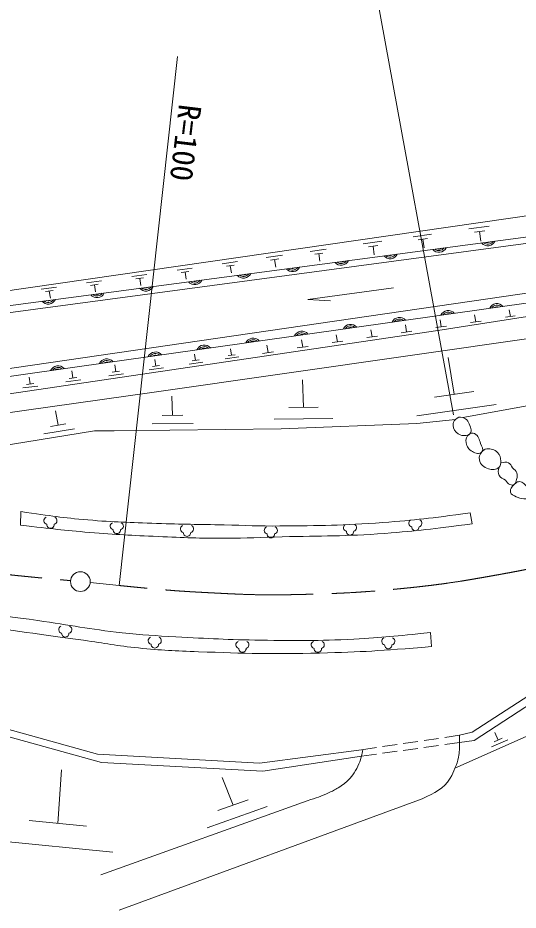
# Model space of a CAD drawing. Units: millimetres, scale not verified. Extents: x 40000 to 680000, y 20000 to 380000.
# Drawn here: x 374757 to 415375, y 245488 to 317956 of the extents above; entities that cross this region are included whole.
import ezdxf
from ezdxf.enums import TextEntityAlignment as Align

# ---------------------------------------------------------------- set-up
doc = ezdxf.new("R2010")
doc.units = ezdxf.units.MM
doc.header["$LTSCALE"] = 1000
doc.linetypes.add('CHAIN', pattern=[18.5, 12, -1.5, 3.5, -1.5])
for name, color, linetype, lineweight in [('M-BGD', 7, 'Continuous', 13), ('M-BMK', 2, 'CHAIN', 13), ('M-BMK-SRVR', 3, 'Continuous', 13), ('M-STR-HTXT', 7, 'Continuous', 13)]:
    doc.layers.add(name, color=color, linetype=linetype, lineweight=lineweight)
doc.styles.add('ＭＳ ゴシック', font='')
doc.styles.get('ＭＳ ゴシック').set_extended_font_data('MS Gothic')

msp = doc.modelspace()

# ---------------------------------------------------------------- linework, layer by layer
at = {"layer": 'M-BGD'}
for p, q in [((424164, 303036), (371524, 295454)), ((370322, 294092), (430003, 302006)), ((429436, 301435), (370400, 293528)), ((411369, 300822), (413030, 301050)), ((406843, 300178), (408350, 300385)), ((407261, 299928), (408015, 300032)), ((411830, 300547), (412660, 300661)), ((412245, 300604), (412353, 299829)), ((402806, 299600), (404313, 299807)), ((403224, 299351), (403978, 299454)), ((403601, 299402), (403699, 298699)), ((407638, 299980), (407736, 299277)), ((394906, 298504), (396233, 298691)), ((398492, 298985), (399801, 299164)), ((398855, 298768), (399510, 298858)), ((399182, 298813), (399267, 298202)), ((391358, 297982), (392587, 298155)), ((391700, 297779), (392314, 297865)), ((395275, 298285), (395939, 298379)), ((395607, 298332), (395710, 297715)), ((384000, 296950), (385229, 297123)), ((387679, 297466), (388908, 297639)), ((388021, 297263), (388635, 297350)), ((388328, 297307), (388424, 296735)), ((392007, 297822), (392103, 297251)), ((424187, 296796), (370883, 289006)), ((380321, 296435), (381550, 296608)), ((384342, 296748), (384957, 296834)), ((384649, 296791), (384745, 296219)), ((376663, 295922), (377892, 296095)), ((377005, 295719), (377619, 295806)), ((377312, 295763), (377408, 295191)), ((380663, 296232), (381278, 296319)), ((380970, 296275), (381066, 295704)), ((405263, 296024), (398288, 295085)), ((398288, 295085), (400127, 294965)), ((408861, 292560), (420053, 294305)), ((414741, 293710), (414652, 294246)), ((411937, 293273), (411842, 293849)), ((415144, 293766), (414337, 293654)), ((406322, 292446), (406227, 293022)), ((409563, 292920), (408696, 292800)), ((409130, 292860), (409034, 293435)), ((412371, 293334), (411504, 293213)), ((368511, 286610), (408861, 292560)), ((385831, 287555), (421474, 292670)), ((400703, 291646), (400608, 292221)), ((403946, 292106), (403079, 291986)), ((403513, 292046), (403417, 292622)), ((406756, 292507), (405889, 292386)), ((395069, 290768), (394970, 291361)), ((397885, 291213), (397787, 291806)), ((401137, 291706), (400270, 291586)), ((389192, 290132), (389107, 290642)), ((392389, 290598), (391840, 290521)), ((392115, 290559), (392030, 291070)), ((395516, 290830), (394622, 290706)), ((398332, 291275), (397438, 291150)), ((385966, 289673), (385877, 290208)), ((389771, 289988), (388673, 289836)), ((389466, 290170), (388917, 290093)), ((392694, 290416), (391597, 290264)), ((410184, 287385), (409681, 290369)), ((379232, 288716), (379148, 289279)), ((383013, 289252), (382408, 289168)), ((382711, 289210), (382618, 289772)), ((386573, 289522), (385422, 289362)), ((386254, 289713), (385678, 289633)), ((375749, 288221), (375666, 288784)), ((379867, 288547), (378656, 288400)), ((379535, 288753), (378929, 288679)), ((383348, 289053), (382140, 288885)), ((397948, 286334), (397869, 288553)), ((410871, 285510), (430260, 288982)), ((376384, 288052), (375173, 287905)), ((376052, 288257), (375447, 288184)), ((365386, 284666), (385831, 287555)), ((387312, 285670), (387257, 287225)), ((411789, 287613), (408580, 287157)), ((399138, 286345), (396759, 286322)), ((413577, 286557), (407157, 285645)), ((378033, 284871), (377805, 286033)), ((388145, 285678), (386479, 285662)), ((378659, 284977), (377408, 284765)), ((388985, 285020), (385652, 284988)), ((400337, 285405), (395578, 285359)), ((379369, 284582), (376867, 284159)), ((374988, 277866), (374965, 276765)), ((411481, 277752), (411655, 276873)), ((408258, 268050), (408333, 266891)), ((427275, 264639), (410247, 257019)), ((381226, 258145), (370141, 261253)), ((381559, 257472), (370182, 260636)), ((407732, 259262), (408919, 259437)), ((409414, 259510), (410617, 259687)), ((414088, 259446), (413421, 259158)), ((413754, 259302), (413470, 259918)), ((404368, 258767), (405556, 258941)), ((406050, 259014), (407237, 259189)), ((407727, 258697), (408916, 258861)), ((409411, 258929), (410617, 259094)), ((414537, 259322), (413202, 258748)), ((394364, 257422), (381226, 258145)), ((402670, 258517), (394364, 257422)), ((402657, 258001), (394660, 256767)), ((402657, 258001), (403863, 258167)), ((402670, 258517), (403874, 258694)), ((404358, 258235), (405547, 258398)), ((406043, 258466), (407232, 258629)), ((394660, 256767), (381559, 257472)), ((377993, 252527), (378311, 256878)), ((392225, 254020), (391350, 256273)), ((381486, 248350), (398246, 254374)), ((407579, 254520), (382985, 245488)), ((393444, 254457), (391006, 253583)), ((395012, 253919), (390137, 252171)), ((380319, 252296), (375667, 252758)), ((382460, 250204), (373157, 251128))]:
    msp.add_line(p, q, dxfattribs=at)
for points in [[(430485, 296417), (424600, 296004), (370957, 288404)], [(382590, 284410), (396139, 284579), (407146, 285002), (410279, 285341)], [(353806, 278737), (357616, 278652), (359225, 280261), (365321, 281870), (380984, 284410), (382590, 284410)], [(410617, 259687), (411633, 259941), (437033, 276366), (441267, 278144)], [(410617, 259094), (411803, 259264), (420100, 264682)]]:
    msp.add_lwpolyline(points, dxfattribs=at)
for centre, radius, start, end in [((412902, 300095), 654, 220.3328, 334.77464), ((412902, 300095), 523, 230.14404, 324.9634), ((412902, 300095), 392, 252.02049, 303.08695), ((404972, 299044), 654, 220.3328, 334.77464), ((404972, 299044), 523, 230.14404, 324.9634), ((404972, 299044), 392, 252.02049, 303.08695), ((408937, 299570), 654, 220.3328, 334.77464), ((408937, 299570), 523, 230.14404, 324.9634), ((408937, 299570), 392, 252.02049, 303.08695), ((401007, 298518), 654, 220.3328, 334.77464), ((401007, 298518), 523, 230.14404, 324.9634), ((401007, 298518), 392, 252.02049, 303.08695), ((393076, 297466), 654, 220.3328, 334.77464), ((393076, 297466), 523, 230.14404, 324.9634), ((393076, 297466), 392, 252.02049, 303.08695), ((397041, 297992), 654, 220.3328, 334.77464), ((397041, 297992), 523, 230.14404, 324.9634), ((397041, 297992), 392, 252.02049, 303.08695), ((389111, 296940), 654, 220.3328, 334.77464), ((389111, 296940), 523, 230.14404, 324.9634), ((389111, 296940), 392, 252.02049, 303.08695), ((385145, 296415), 654, 220.3328, 334.77464), ((385145, 296415), 523, 230.14404, 324.9634), ((385145, 296415), 392, 252.02049, 303.08695), ((377215, 295363), 654, 220.3328, 334.77464), ((377215, 295363), 523, 230.14404, 324.9634), ((377215, 295363), 392, 252.02049, 303.08695), ((381180, 295889), 654, 220.3328, 334.77464), ((381180, 295889), 523, 230.14404, 324.9634), ((381180, 295889), 392, 252.02049, 303.08695), ((413659, 294096), 654, 40.84276, 155.2846), ((413659, 294096), 523, 50.654, 145.47336), ((413659, 294096), 392, 72.53045, 123.59691), ((405738, 292974), 654, 40.84276, 155.2846), ((405738, 292974), 523, 50.654, 145.47336), ((409699, 293535), 654, 40.84276, 155.2846), ((409699, 293535), 523, 50.654, 145.47336), ((409699, 293535), 392, 72.53045, 123.59691), ((401778, 292413), 654, 40.84276, 155.2846), ((401778, 292413), 523, 50.654, 145.47336), ((401778, 292413), 392, 72.53045, 123.59691), ((405738, 292974), 392, 72.53045, 123.59691), ((397817, 291852), 654, 40.84276, 155.2846), ((397817, 291852), 523, 50.654, 145.47336), ((397817, 291852), 392, 72.53045, 123.59691), ((389896, 290730), 654, 40.84276, 155.2846), ((393857, 291291), 654, 40.84276, 155.2846), ((393857, 291291), 523, 50.654, 145.47336), ((393857, 291291), 392, 72.53045, 123.59691), ((385936, 290169), 654, 40.84276, 155.2846), ((385936, 290169), 523, 50.654, 145.47336), ((389896, 290730), 523, 50.654, 145.47336), ((389896, 290730), 392, 72.53045, 123.59691), ((381976, 289608), 654, 40.84276, 155.2846), ((381976, 289608), 523, 50.654, 145.47336), ((381976, 289608), 392, 72.53045, 123.59691), ((385936, 290169), 392, 72.53045, 123.59691), ((378015, 289046), 654, 40.84276, 155.2846), ((378015, 289046), 523, 50.654, 145.47336), ((378015, 289046), 392, 72.53045, 123.59691), ((377169, 277117), 300, 113.76965, 257.60308), ((377636, 277119), 300, 283.03948, 66.87292), ((382557, 276677), 300, 113.44836, 257.2818), ((383024, 276677), 300, 282.7182, 66.55164), ((406799, 276913), 300, 125.22462, 257.2818), ((407266, 276913), 300, 282.7182, 66.55164), ((377405, 276807), 300, 176.84987, 3.79269), ((382791, 276366), 300, 176.52859, 3.47141), ((388257, 276449), 300, 113.44836, 257.2818), ((388491, 276139), 300, 176.52859, 3.47141), ((388724, 276449), 300, 282.7182, 66.55164), ((395063, 276337), 300, 113.44836, 257.2818), ((395530, 276337), 300, 282.7182, 66.55164), ((401494, 276553), 300, 128.6341, 257.2818), ((401728, 276242), 300, 176.52859, 3.47141), ((401961, 276553), 300, 282.7182, 61.38845), ((407032, 276602), 300, 176.52859, 3.47141), ((395297, 276026), 300, 176.52859, 3.47141), ((378377, 268275), 300, 113.44836, 257.2818), ((378843, 268275), 300, 282.7182, 66.55164), ((378610, 267964), 300, 176.52859, 3.47141), ((385638, 267382), 300, 113.44836, 257.2818), ((386105, 267382), 300, 282.7182, 66.55164), ((404600, 267322), 300, 113.44836, 257.2818), ((405067, 267322), 300, 282.7182, 66.55164), ((385871, 267071), 300, 176.52859, 3.47141), ((392754, 267041), 300, 113.44836, 257.2818), ((392987, 266731), 300, 176.52859, 3.47141), ((393221, 267041), 300, 282.7182, 66.55164), ((398873, 267038), 300, 113.44836, 257.2818), ((399107, 266727), 300, 176.52859, 3.47141), ((399340, 267038), 300, 282.7182, 66.55164), ((404833, 267012), 300, 176.52859, 3.47141)]:
    msp.add_arc(centre, radius, start, end, dxfattribs=at)
for points, knots in [([(410279, 285341), (410456, 285504), (410642, 285583), (410871, 285510), (411247, 285391), (411374, 285097), (411505, 284726), (411565, 284556), (411593, 284422), (411505, 284265), (411427, 284123), (411313, 284075), (411154, 284046), (410901, 284002), (410720, 284032), (410511, 284180), (410257, 284359), (410128, 284550), (410099, 284859), (410080, 285059), (410131, 285205), (410279, 285341)], [0, 0, 0, 0, 1, 1, 1, 2, 2, 2, 3, 3, 3, 4, 4, 4, 5, 5, 5, 6, 6, 6, 7, 7, 7, 7]), ([(411415, 284156), (411547, 284256), (411691, 284267), (411839, 284192), (412165, 284026), (412199, 283735), (412324, 283391), (412418, 283135), (412616, 282904), (412433, 282700), (412231, 282474), (411924, 282592), (411657, 282737), (411359, 282898), (411193, 283104), (411148, 283440), (411108, 283736), (411177, 283975), (411415, 284156)], [0, 0, 0, 0, 1, 1, 1, 2, 2, 2, 3, 3, 3, 4, 4, 4, 5, 5, 5, 6, 6, 6, 6]), ([(412433, 282700), (412545, 282843), (412650, 282921), (412830, 282943), (413186, 282985), (413446, 282910), (413704, 282661), (413915, 282456), (413945, 282245), (413958, 281951), (413967, 281753), (413979, 281592), (413831, 281460), (413574, 281230), (413285, 281224), (412958, 281333), (412576, 281459), (412325, 281670), (412230, 282060), (412168, 282315), (412272, 282494), (412433, 282700)], [0, 0, 0, 0, 1, 1, 1, 2, 2, 2, 3, 3, 3, 4, 4, 4, 5, 5, 5, 6, 6, 6, 7, 7, 7, 7]), ([(413992, 281809), (414215, 281872), (414389, 281933), (414598, 281821), (414776, 281725), (414799, 281578), (414926, 281421), (415059, 281256), (415200, 281198), (415265, 280996), (415328, 280802), (415302, 280673), (415253, 280475), (415212, 280308), (415210, 280175), (415071, 280074), (414956, 279991), (414841, 280000), (414707, 280050), (414522, 280119), (414493, 280272), (414343, 280402), (414155, 280566), (413950, 280568), (413834, 280790), (413713, 281022), (413767, 281213), (413831, 281460)], [0, 0, 0, 0, 1, 1, 1, 2, 2, 2, 3, 3, 3, 4, 4, 4, 5, 5, 5, 6, 6, 6, 7, 7, 7, 8, 8, 8, 9, 9, 9, 9]), ([(415174, 280164), (415272, 280249), (415353, 280302), (415481, 280288), (415783, 280255), (415906, 280063), (416123, 279851), (416281, 279696), (416389, 279601), (416452, 279387), (416499, 279226), (416536, 279087), (416430, 278956), (416363, 278873), (416272, 278895), (416166, 278886), (415911, 278866), (415763, 278895), (415514, 278951), (415396, 278977), (415327, 278993), (415223, 279053), (415017, 279172), (414799, 279213), (414759, 279447), (414704, 279766), (414930, 279952), (415174, 280164)], [0, 0, 0, 0, 1, 1, 1, 2, 2, 2, 3, 3, 3, 4, 4, 4, 5, 5, 5, 6, 6, 6, 7, 7, 7, 8, 8, 8, 9, 9, 9, 9]), ([(411481, 277752), (408110, 277296), (407162, 277182), (404379, 276968), (401127, 276718), (399295, 276719), (396034, 276687), (394265, 276669), (393275, 276740), (391506, 276777), (389365, 276822), (388165, 276821), (386024, 276900), (383843, 276982), (382618, 276989), (380444, 277181), (378305, 277370), (377578, 277478), (374988, 277866)], [0, 0, 0, 0, 1, 1, 1, 2, 2, 2, 3, 3, 3, 4, 4, 4, 5, 5, 5, 6, 6, 6, 6]), ([(411655, 276873), (408284, 276417), (407335, 276303), (404552, 276088), (401300, 275838), (399467, 275903), (396207, 275807), (394416, 275755), (393412, 275703), (391620, 275697), (389483, 275689), (388285, 275739), (386149, 275832), (383976, 275926), (382758, 275987), (380591, 276166), (378389, 276349), (377664, 276438), (374965, 276765)], [0, 0, 0, 0, 1, 1, 1, 2, 2, 2, 3, 3, 3, 4, 4, 4, 5, 5, 5, 6, 6, 6, 6]), ([(361269, 271006), (363695, 270701), (364308, 270621), (366255, 270369), (370214, 269855), (372431, 269558), (376385, 269007), (379057, 268634), (380539, 268312), (383221, 268017), (384915, 267831), (385870, 267780), (387571, 267686), (390276, 267535), (391793, 267457), (394502, 267416), (397444, 267371), (399096, 267343), (402034, 267506), (404471, 267641), (405301, 267719), (408258, 268050)], [0, 0, 0, 0, 1, 1, 1, 2, 2, 2, 3, 3, 3, 4, 4, 4, 5, 5, 5, 6, 6, 6, 7, 7, 7, 7]), ([(361276, 270100), (365913, 269412), (367084, 269237), (370809, 268704), (374435, 268185), (376468, 267912), (380095, 267404), (381832, 267160), (382797, 266955), (384542, 266779), (386440, 266588), (387510, 266547), (389417, 266477), (393256, 266336), (395411, 266268), (399251, 266366), (402803, 266457), (404007, 266545), (408333, 266891)], [0, 0, 0, 0, 1, 1, 1, 2, 2, 2, 3, 3, 3, 4, 4, 4, 5, 5, 5, 6, 6, 6, 6]), ([(410617, 259687), (410623, 259404), (410621, 259326), (410617, 259094), (410609, 258627), (410621, 258361), (410541, 257901), (410479, 257543), (410379, 257357), (410247, 257019), (410121, 256696), (410044, 256516), (409868, 256218), (409300, 255260), (408648, 255085), (407579, 254520)], [0, 0, 0, 0, 1, 1, 1, 2, 2, 2, 3, 3, 3, 4, 4, 4, 5, 5, 5, 5]), ([(402755, 258529), (402719, 258280), (402706, 258205), (402657, 258001), (402596, 257751), (402554, 257611), (402452, 257375), (402323, 257075), (402236, 256911), (402056, 256639), (401901, 256404), (401806, 256276), (401611, 256073), (401480, 255935), (401392, 255873), (401242, 255756), (401065, 255618), (400966, 255538), (400773, 255424), (400472, 255247), (400295, 255162), (399980, 255012), (399329, 254701), (399070, 254640), (398246, 254374)], [0, 0, 0, 0, 1, 1, 1, 2, 2, 2, 3, 3, 3, 4, 4, 4, 5, 5, 5, 6, 6, 6, 7, 7, 7, 8, 8, 8, 8])]:
    msp.add_open_spline(points, degree=3, knots=knots, dxfattribs=at)
at = {"layer": 'M-BMK'}
msp.add_line((382972, 271853), (380628, 272087), dxfattribs=at)
for points, knots in [([(434652, 279076), (430530, 277399), (429374, 276886), (425889, 275777), (423429, 274994), (422039, 274587), (419535, 273964), (417342, 273419), (416103, 273151), (413880, 272752), (410998, 272235), (409376, 271961), (406463, 271661), (402768, 271280), (400682, 271187), (396968, 271111), (394281, 271057), (392773, 271140), (390089, 271278), (387304, 271422), (386376, 271516), (382972, 271853)], [0, 0, 0, 0, 1, 1, 1, 2, 2, 2, 3, 3, 3, 4, 4, 4, 5, 5, 5, 6, 6, 6, 7, 7, 7, 7]), ([(359845, 274593), (362427, 274276), (363087, 274193), (365162, 273915), (367479, 273604), (368769, 273367), (371088, 273072), (372795, 272855), (373755, 272757), (375467, 272584), (376860, 272444), (377305, 272402), (379036, 272251)], [0, 0, 0, 0, 1, 1, 1, 2, 2, 2, 3, 3, 3, 4, 4, 4, 4])]:
    msp.add_open_spline(points, degree=3, knots=knots, dxfattribs=at)
at = {"layer": 'M-BMK-SRVR'}
msp.add_line((382972, 271853), (387715, 314804), dxfattribs=at)
msp.add_circle((379832, 272172), 800, dxfattribs=at)
at = {"layer": 'M-STR-HTXT'}
msp.add_line((410113, 285704), (402683, 326442), dxfattribs=at)

# ---------------------------------------------------------------- texts
at = {"layer": 'M-BMK-SRVR', "style": 'ＭＳ ゴシック'}
msp.add_text('R=100', height=1833, rotation=263.079, dxfattribs=at).set_placement((388761, 310900), align=Align.MIDDLE_LEFT)

doc.saveas('drawing.dxf')
